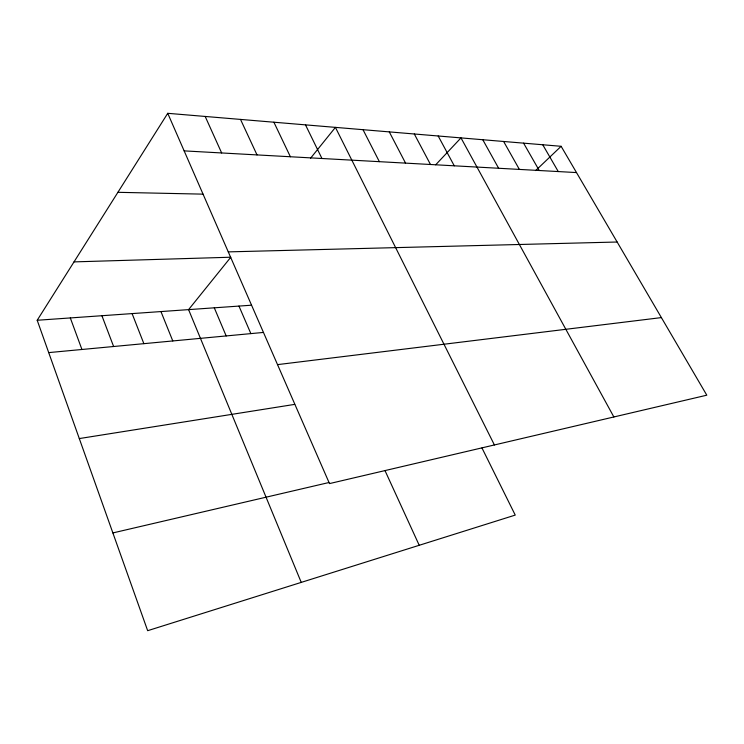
<?xml version="1.0" encoding="UTF-8"?>
<svg xmlns="http://www.w3.org/2000/svg" width="744" height="744" viewBox="0 0 744 744"><rect width="100%" height="100%" fill="white"/><g stroke="black" fill="none" stroke-linecap="round" stroke-linejoin="round"><path stroke-width="1.12" d="M481.973 447.972L515.239 515.09L147.665 630.689L37.2 320.264L167.735 113.311L561.125 146.298L706.8 395.194L329.499 483.591L167.735 113.311M310.527 158.267L335.423 127.373L494.407 444.959M435.677 164.815L460.982 137.9L613.865 416.966M535.643 170.581L561.125 146.298M112.874 532.927L328.848 482.549M79.301 438.569L294.698 404.383M277.531 364.625L661.388 317.595M48.704 352.61L263.283 332.447M37.2 320.264L251.388 305.207M74.019 261.888L230.807 257.219L188.585 309.625L301.236 582.394M228.268 251.881L617.148 242.014M117.905 192.315L203 194.138M184.149 150.883L576.507 172.571M542.748 144.755L558.26 171.557M523.599 143.146L539.233 170.506M503.623 141.472L519.377 169.409M482.772 139.723L498.638 168.265M438.179 135.985L454.268 165.81M414.306 133.985L430.488 164.498M389.279 131.883L405.554 163.122M363.016 129.689L379.366 161.671M305.486 124.862L321.947 158.5M273.894 122.211L290.383 156.761M240.517 119.412L257.015 154.91M385.001 470.599L419.216 545.287M205.186 116.455L221.656 152.957M238.964 306.082L250.868 333.61M214.291 307.821L226.176 335.935M160.955 311.569L172.785 340.947M132.097 313.596L143.871 343.663M101.909 315.716L113.618 346.509M70.317 317.939L81.933 349.485"/></g></svg>
